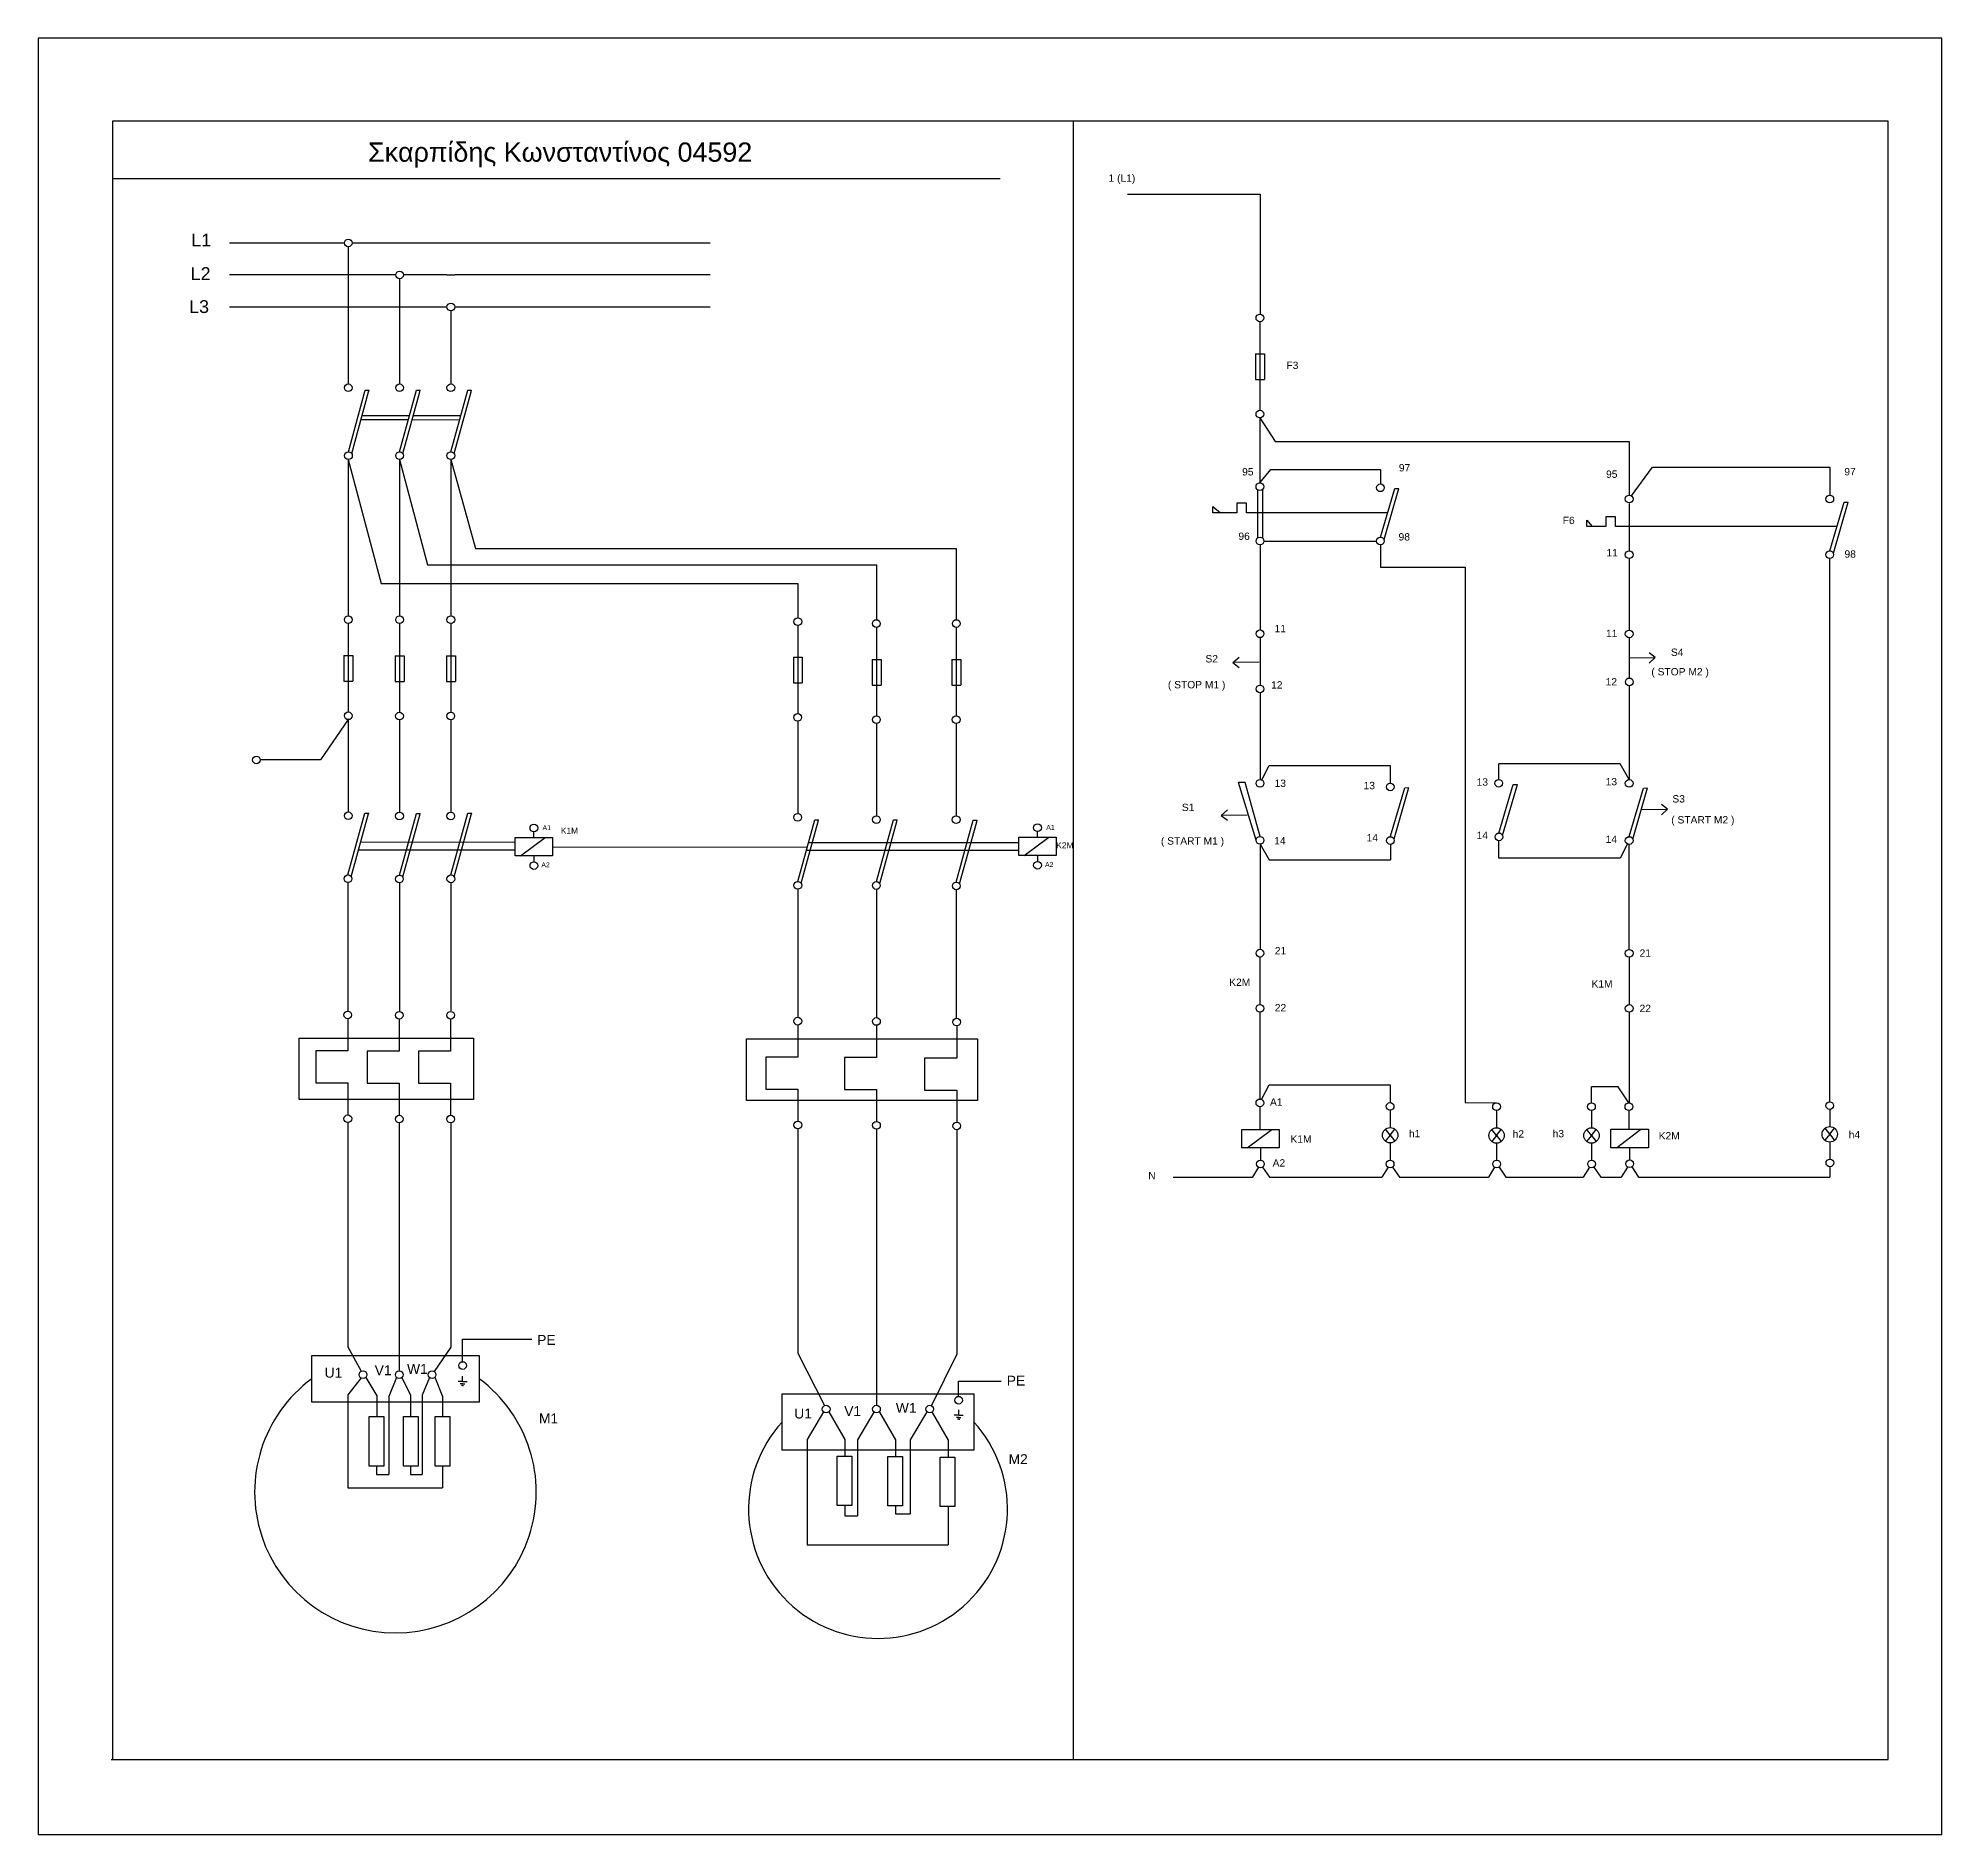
# Model space of a CAD drawing. Header units: millimetres. Extents: x 120 to 417, y 195 to 475.
import ezdxf

# ---------------------------------------------------------------- set-up
doc = ezdxf.new("R2010")
doc.units = ezdxf.units.MM
doc.styles.get("Standard").update_dxf_attribs({"font": 'arial.ttf'})

msp = doc.modelspace()

# ---------------------------------------------------------------- linework, layer by layer
for p, q in [((417.27, 475.25), (120.27, 475.25)), ((120.27, 475.25), (120.27, 194.84)), ((417.27, 194.84), (417.27, 475.25)), ((131.88, 462.27), (131.88, 206.59)), ((408.88, 462.27), (131.88, 462.27)), ((281.76, 462.27), (281.76, 206.59)), ((408.88, 206.59), (408.88, 462.27)), ((131.88, 453.33), (270.38, 453.33)), ((290.23, 450.88), (310.89, 450.88)), ((310.89, 450.88), (310.89, 432.17)), ((150.11, 443.28), (168.06, 443.28)), ((168.66, 442.68), (168.66, 433.28)), ((169.26, 443.28), (225.11, 443.28)), ((176.06, 438.28), (150.11, 438.28)), ((176.66, 437.68), (176.66, 433.28)), ((184.06, 438.28), (177.26, 438.28)), ((184.06, 438.28), (185.26, 438.28)), ((225.11, 438.28), (185.26, 438.28)), ((150.11, 433.28), (184.06, 433.28)), ((168.66, 433.28), (168.66, 421.28)), ((176.66, 433.28), (176.66, 421.28)), ((184.66, 432.68), (184.66, 421.28)), ((185.26, 433.28), (225.11, 433.28)), ((310.87, 430.97), (310.87, 417.17)), ((310.19, 425.98), (310.19, 421.98)), ((310.19, 425.98), (311.39, 425.98)), ((311.39, 425.98), (311.59, 425.98)), ((311.59, 425.98), (311.59, 421.98)), ((310.19, 421.98), (311.59, 421.98)), ((168.67, 410.67), (171.32, 420.31)), ((169.19, 410.39), (171.84, 420.03)), ((171.32, 420.31), (171.92, 420.31)), ((171.84, 420.03), (171.92, 420.31)), ((176.64, 410.68), (179.29, 420.32)), ((177.16, 410.41), (179.82, 420.05)), ((179.29, 420.32), (179.89, 420.32)), ((179.82, 420.05), (179.89, 420.32)), ((184.65, 410.68), (187.3, 420.32)), ((185.17, 410.4), (187.82, 420.04)), ((187.3, 420.32), (187.9, 420.32)), ((187.82, 420.04), (187.9, 420.32)), ((170.82, 416.36), (178.21, 416.36)), ((178.8, 416.36), (186.21, 416.36)), ((310.87, 415.97), (310.87, 405.84)), ((310.87, 415.97), (313.24, 412.3)), ((170.65, 415.72), (178.02, 415.7)), ((178.62, 415.7), (186.02, 415.69)), ((313.24, 412.3), (368.48, 412.3)), ((368.48, 412.3), (368.48, 403.91)), ((168.66, 409.48), (168.66, 385.08)), ((168.66, 409.48), (173.79, 390.15)), ((176.66, 409.48), (176.66, 385.08)), ((176.66, 409.48), (181.04, 393.05)), ((184.66, 409.48), (184.66, 385.08)), ((184.66, 409.48), (188.5, 395.61)), ((310.87, 405.84), (312.6, 407.93)), ((312.6, 407.93), (329.68, 407.93)), ((329.68, 407.93), (329.68, 405.67)), ((368.84, 403.79), (372.1, 408.29)), ((372.1, 408.29), (399.78, 408.29)), ((399.78, 408.29), (399.78, 403.91)), ((310.5, 404.76), (310.5, 397.23)), ((311.27, 404.79), (311.27, 397.23)), ((329.68, 405.67), (329.68, 405.66)), ((329.68, 397.36), (331.92, 404.95)), ((330.24, 396.99), (332.57, 404.96)), ((331.92, 404.95), (332.57, 404.96)), ((303.53, 401.16), (303.53, 402.16)), ((303.53, 402.16), (304.73, 401.16)), ((307.26, 401.16), (303.53, 401.16)), ((308.76, 402.66), (307.26, 402.66)), ((307.26, 402.66), (307.26, 401.16)), ((308.76, 401.16), (308.76, 402.66)), ((309.45, 401.16), (308.76, 401.16)), ((311.27, 401.16), (309.45, 401.16)), ((330.8, 401.16), (311.27, 401.16)), ((368.48, 402.62), (368.48, 395.22)), ((399.77, 395.22), (402.01, 402.8)), ((400.33, 394.84), (402.66, 402.81)), ((402.01, 402.8), (402.66, 402.81)), ((361.86, 399.01), (361.86, 400.01)), ((361.86, 400.01), (362.73, 399.01)), ((363.36, 399.01), (361.86, 399.01)), ((364.86, 399.01), (363.36, 399.01)), ((366.36, 400.51), (364.86, 400.51)), ((364.86, 400.51), (364.86, 399.01)), ((366.36, 399.01), (366.36, 400.51)), ((368.48, 399.01), (366.36, 399.01)), ((400.89, 399.01), (368.48, 399.01)), ((188.5, 395.61), (263.5, 395.61)), ((263.5, 395.61), (263.5, 384.48)), ((310.89, 396.16), (310.89, 382.88)), ((311.49, 396.76), (329.08, 396.76)), ((329.68, 396.16), (329.68, 392.69)), ((181.04, 393.05), (251.04, 393.05)), ((251.04, 393.05), (251.04, 384.48)), ((329.68, 392.69), (342.91, 392.69)), ((342.91, 392.69), (342.91, 309.12)), ((368.48, 394.02), (368.48, 382.86)), ((399.77, 309.26), (399.77, 394.02)), ((173.79, 390.15), (238.79, 390.15)), ((238.79, 390.15), (238.79, 384.78)), ((168.66, 383.88), (168.66, 370.08)), ((176.65, 383.84), (176.65, 370.04)), ((184.65, 383.85), (184.65, 370.05)), ((238.77, 383.63), (238.77, 369.83)), ((251.05, 383.28), (251.05, 369.48)), ((263.49, 383.28), (263.49, 369.48)), ((310.89, 381.68), (310.89, 374.28)), ((368.48, 381.66), (368.48, 375.38)), ((167.99, 378.88), (167.99, 374.88)), ((167.99, 378.88), (169.19, 378.88)), ((169.19, 378.88), (169.39, 378.88)), ((169.39, 378.88), (169.39, 374.88)), ((175.97, 378.84), (175.97, 374.84)), ((175.97, 378.84), (177.17, 378.84)), ((177.17, 378.84), (177.37, 378.84)), ((177.37, 378.84), (177.37, 374.84)), ((183.97, 378.86), (183.97, 374.86)), ((183.97, 378.86), (185.17, 378.86)), ((185.17, 378.86), (185.37, 378.86)), ((185.37, 378.86), (185.37, 374.86)), ((238.09, 378.63), (238.09, 374.63)), ((238.09, 378.63), (239.29, 378.63)), ((239.29, 378.63), (239.49, 378.63)), ((239.49, 378.63), (239.49, 374.63)), ((250.37, 378.28), (250.37, 374.28)), ((250.37, 378.28), (251.57, 378.28)), ((251.57, 378.28), (251.77, 378.28)), ((251.77, 378.28), (251.77, 374.28)), ((262.81, 378.28), (262.81, 374.28)), ((262.81, 378.28), (264.01, 378.28)), ((264.01, 378.28), (264.21, 378.28)), ((264.21, 378.28), (264.21, 374.28)), ((306.67, 377.79), (307.63, 378.65)), ((310.74, 377.83), (306.67, 377.79)), ((306.67, 377.79), (307.63, 377.04)), ((368.48, 378.52), (372.55, 378.56)), ((372.55, 378.56), (371.59, 379.31)), ((372.55, 378.56), (371.59, 377.7)), ((167.99, 374.88), (169.39, 374.88)), ((175.97, 374.84), (177.37, 374.84)), ((183.97, 374.86), (185.37, 374.86)), ((238.09, 374.63), (239.49, 374.63)), ((250.37, 374.28), (251.77, 374.28)), ((262.81, 374.28), (264.21, 374.28)), ((368.48, 374.26), (368.48, 359.53)), ((310.89, 373.08), (310.89, 359.55)), ((168.66, 368.88), (164.33, 362.6)), ((168.66, 368.88), (168.66, 354.48)), ((176.65, 368.84), (176.65, 354.44)), ((184.65, 368.85), (184.65, 354.44)), ((238.77, 368.63), (238.77, 354.23)), ((251.05, 368.28), (251.05, 353.88)), ((263.49, 368.28), (263.49, 353.88)), ((164.33, 362.6), (154.93, 362.6)), ((311.16, 359.48), (312.32, 361.73)), ((312.32, 361.73), (331.21, 361.73)), ((331.21, 361.73), (331.21, 358.98)), ((348.13, 359.56), (348.13, 361.99)), ((350.02, 361.99), (348.13, 361.99)), ((367.05, 361.99), (350.02, 361.99)), ((368.48, 359.53), (367.05, 361.99)), ((310.29, 350.05), (307.54, 359.09)), ((308.55, 359.06), (307.54, 359.09)), ((310.89, 350.65), (308.55, 359.06)), ((331.24, 350.68), (333.48, 358.26)), ((331.8, 350.3), (334.12, 358.27)), ((333.48, 358.26), (334.12, 358.27)), ((348.16, 351.19), (350.4, 358.77)), ((348.72, 350.81), (351.04, 358.78)), ((350.4, 358.77), (351.04, 358.78)), ((368.48, 350.63), (370.72, 358.21)), ((369.03, 350.25), (371.36, 358.23)), ((370.72, 358.21), (371.36, 358.23)), ((168.61, 344.65), (171.26, 354.29)), ((169.13, 344.37), (171.78, 354.01)), ((171.26, 354.29), (171.86, 354.29)), ((171.78, 354.01), (171.86, 354.29)), ((176.64, 344.61), (179.3, 354.25)), ((177.16, 344.33), (179.82, 353.98)), ((179.3, 354.25), (179.89, 354.25)), ((179.82, 353.98), (179.89, 354.25)), ((184.66, 344.64), (187.32, 354.28)), ((185.19, 344.37), (187.84, 354.01)), ((187.32, 354.28), (187.91, 354.28)), ((187.84, 354.01), (187.91, 354.28)), ((304.84, 353.93), (305.8, 354.79)), ((308.91, 353.97), (304.84, 353.93)), ((304.84, 353.93), (305.8, 353.18)), ((370.39, 354.87), (374.45, 354.91)), ((374.45, 354.91), (373.5, 355.66)), ((374.45, 354.91), (373.5, 354.05)), ((195.54, 347.61), (199.39, 350.47)), ((197.61, 350.47), (197.61, 351.37)), ((238.79, 343.62), (241.44, 353.26)), ((239.31, 343.34), (241.96, 352.99)), ((241.44, 353.26), (242.04, 353.26)), ((241.96, 352.99), (242.04, 353.26)), ((251.05, 343.6), (253.71, 353.24)), ((251.58, 343.33), (254.23, 352.97)), ((253.71, 353.24), (254.3, 353.24)), ((254.23, 352.97), (254.3, 353.24)), ((263.51, 343.54), (266.16, 353.18)), ((264.03, 343.26), (266.69, 352.91)), ((266.16, 353.18), (266.76, 353.18)), ((266.69, 352.91), (266.76, 353.18)), ((274.12, 347.66), (277.96, 350.52)), ((276.17, 350.52), (276.17, 351.42)), ((194.68, 348.53), (170.28, 348.53)), ((194.68, 349.73), (170.62, 349.78)), ((197.61, 347.61), (197.61, 346.71)), ((200.54, 349.04), (240.26, 348.98)), ((240.14, 348.53), (273.25, 348.53)), ((240.47, 349.73), (273.25, 349.73)), ((276.18, 347.66), (276.18, 346.76)), ((310.89, 349.45), (312.32, 346.99)), ((310.89, 349.45), (310.89, 333.1)), ((331.24, 349.42), (331.24, 346.99)), ((348.16, 347.24), (348.16, 349.99)), ((368.21, 349.49), (367.05, 347.24)), ((368.48, 333.02), (368.48, 349.42)), ((312.32, 346.99), (329.35, 346.99)), ((329.35, 346.99), (331.24, 346.99)), ((367.05, 347.24), (348.16, 347.24)), ((168.61, 343.45), (168.61, 323.45)), ((176.64, 343.41), (176.64, 323.41)), ((184.66, 343.44), (184.66, 323.44)), ((238.79, 342.42), (238.79, 322.42)), ((251.05, 342.4), (251.05, 322.4)), ((263.51, 342.34), (263.51, 322.34)), ((310.88, 331.84), (310.88, 324.44)), ((368.48, 331.82), (368.48, 324.42)), ((168.58, 322.2), (168.58, 317.2)), ((176.61, 322.15), (176.61, 317.15)), ((184.63, 322.15), (184.63, 317.15)), ((238.79, 321.23), (238.79, 316.23)), ((251.06, 321.18), (251.06, 316.18)), ((263.57, 321.08), (263.57, 316.08)), ((310.87, 323.21), (310.87, 309.68)), ((368.48, 323.22), (368.48, 314.96)), ((168.58, 317.2), (163.58, 317.2)), ((163.58, 317.2), (163.58, 312.2)), ((176.61, 317.15), (171.61, 317.15)), ((171.61, 317.15), (171.61, 312.15)), ((184.63, 317.15), (179.63, 317.15)), ((179.63, 317.15), (179.63, 312.15)), ((238.79, 316.23), (233.79, 316.23)), ((233.79, 316.23), (233.79, 311.23)), ((251.06, 316.18), (246.06, 316.18)), ((246.06, 316.18), (246.06, 311.18)), ((263.57, 316.08), (258.57, 316.08)), ((258.57, 316.08), (258.57, 311.08)), ((368.48, 314.96), (368.48, 309.08)), ((163.58, 312.2), (168.58, 312.2)), ((168.58, 312.2), (168.58, 307.2)), ((171.61, 312.15), (176.61, 312.15)), ((176.61, 312.15), (176.61, 307.15)), ((179.63, 312.15), (184.63, 312.15)), ((184.63, 312.15), (184.63, 307.15)), ((311.14, 309.61), (312.3, 311.87)), ((312.3, 311.87), (331.19, 311.87)), ((331.19, 311.87), (331.19, 309.12)), ((233.79, 311.23), (238.79, 311.23)), ((238.79, 311.23), (238.79, 306.23)), ((246.06, 311.18), (251.06, 311.18)), ((251.06, 311.18), (251.06, 306.18)), ((258.57, 311.08), (263.57, 311.08)), ((263.57, 311.08), (263.57, 306.08)), ((342.91, 309.12), (347.79, 309.09)), ((366.74, 311.56), (362.6, 311.56)), ((362.6, 309.09), (362.6, 311.56)), ((368.43, 309.09), (366.74, 311.56)), ((168.59, 306), (168.59, 271)), ((176.61, 305.95), (176.61, 270.95)), ((184.64, 305.95), (184.64, 270.95)), ((310.87, 308.48), (310.87, 304.9)), ((331.19, 307.92), (331.19, 305.23)), ((347.79, 307.89), (347.79, 305.19)), ((362.6, 307.89), (362.6, 305.19)), ((368.43, 307.89), (368.45, 304.95)), ((399.77, 308.06), (399.77, 305.37)), ((238.79, 305.03), (238.79, 270.03)), ((251.06, 304.98), (251.06, 269.98)), ((263.58, 304.88), (263.58, 269.88)), ((308.89, 302.04), (312.74, 304.9)), ((331.19, 304.03), (330.43, 303.09)), ((331.19, 304.03), (330.46, 304.98)), ((331.19, 304.03), (331.93, 304.97)), ((331.19, 304.03), (331.92, 303.08)), ((347.79, 303.99), (347.03, 303.06)), ((347.79, 303.99), (347.06, 304.94)), ((347.79, 303.99), (348.53, 304.94)), ((347.79, 303.99), (348.52, 303.04)), ((362.6, 303.99), (361.84, 303.06)), ((362.6, 303.99), (361.86, 304.94)), ((362.6, 303.99), (363.34, 304.94)), ((362.6, 303.99), (363.33, 303.04)), ((366.48, 302.08), (370.32, 304.95)), ((399.77, 304.17), (399.01, 303.24)), ((399.77, 304.17), (399.03, 305.12)), ((399.77, 304.17), (400.51, 305.11)), ((399.77, 304.17), (400.5, 303.22)), ((399.77, 302.97), (399.79, 300.31)), ((310.96, 302.04), (310.96, 300.14)), ((331.19, 302.83), (331.19, 300.14)), ((347.79, 302.79), (347.79, 300.13)), ((362.6, 302.79), (362.6, 300.13)), ((368.55, 302.08), (368.55, 300.18)), ((309.65, 297.41), (297.35, 297.41)), ((310.65, 299.02), (309.65, 297.41)), ((311.29, 299.04), (312.35, 297.46)), ((312.35, 297.46), (329.88, 297.46)), ((330.87, 299.03), (329.88, 297.46)), ((331.55, 299.06), (332.63, 297.46)), ((332.63, 297.46), (339.59, 297.46)), ((339.59, 297.46), (346.51, 297.46)), ((347.48, 299.03), (346.51, 297.46)), ((348.18, 299.06), (349.26, 297.46)), ((349.26, 297.46), (357.66, 297.46)), ((357.66, 297.46), (361.32, 297.46)), ((362.29, 299.03), (361.32, 297.46)), ((362.99, 299.06), (364.07, 297.46)), ((364.07, 297.46), (367.24, 297.46)), ((368.23, 299.07), (367.24, 297.46)), ((368.88, 299.09), (369.94, 297.51)), ((369.94, 297.51), (399.79, 297.51)), ((399.79, 299.11), (399.79, 297.46)), ((168.59, 271), (170.67, 267.19)), ((176.61, 270.95), (176.61, 267.26)), ((184.64, 270.95), (182.08, 267.16)), ((186.49, 268.69), (186.49, 272.19)), ((186.49, 272.19), (197.29, 272.19)), ((238.79, 270.03), (242.93, 261.83)), ((251.06, 269.98), (251.06, 261.89)), ((263.58, 269.88), (259.63, 261.83)), ((170.65, 266.15), (168.61, 263.53)), ((171.38, 266.23), (173.1, 263.35)), ((176.18, 266.24), (174.97, 263.28)), ((177, 266.2), (178.39, 263.44)), ((181.34, 266.22), (180.17, 263.44)), ((182.18, 266.25), (183.38, 263.24)), ((186.49, 265.62), (185.79, 265.62)), ((186.49, 265.24), (186.14, 265.24)), ((186.49, 264.95), (186.31, 264.95)), ((186.49, 265.62), (186.49, 266.44)), ((186.49, 265.62), (187.19, 265.62)), ((186.49, 265.24), (186.84, 265.24)), ((186.49, 264.95), (186.65, 264.95)), ((263.87, 263.28), (263.87, 265.65)), ((263.87, 265.65), (270.51, 265.65)), ((168.61, 263.53), (168.61, 248.98)), ((173.1, 263.35), (173.1, 260.12)), ((174.97, 263.28), (174.97, 251.09)), ((178.39, 263.44), (178.39, 260.12)), ((180.17, 263.44), (180.17, 251.09)), ((183.38, 263.24), (183.38, 260.12)), ((242.77, 260.88), (240.24, 256.57)), ((243.64, 260.88), (246.14, 256.55)), ((250.65, 260.82), (248.11, 256.51)), ((251.51, 260.82), (254.01, 256.49)), ((258.88, 260.78), (256.34, 256.47)), ((259.74, 260.78), (262.24, 256.45)), ((263.89, 260.36), (263.19, 260.36)), ((263.89, 259.99), (263.54, 259.99)), ((263.89, 259.7), (263.71, 259.7)), ((263.89, 260.36), (263.89, 261.19)), ((263.89, 260.36), (264.59, 260.36)), ((263.89, 259.99), (264.24, 259.99)), ((263.89, 259.7), (264.05, 259.7)), ((240.24, 256.57), (240.24, 242.57)), ((246.14, 256.55), (246.14, 253.95)), ((248.11, 256.51), (248.11, 244.66)), ((254.01, 256.49), (254.01, 253.91)), ((256.34, 256.47), (256.34, 244.93)), ((262.24, 256.45), (262.24, 253.8)), ((173.05, 252.4), (173.05, 251.09)), ((173.05, 251.09), (174.97, 251.09)), ((178.39, 252.4), (178.39, 251.09)), ((178.39, 251.09), (180.17, 251.09)), ((183.38, 252.4), (183.38, 248.98)), ((168.61, 248.98), (183.38, 248.98)), ((246.14, 246.23), (246.14, 244.66)), ((246.14, 244.66), (248.11, 244.66)), ((254.01, 246.19), (254.01, 244.93)), ((254.01, 244.93), (256.34, 244.93)), ((262.24, 246.08), (262.24, 242.45)), ((240.24, 242.57), (240.24, 240.1)), ((262.24, 242.45), (262.24, 240.1)), ((240.24, 240.1), (262.24, 240.1)), ((131.68, 206.59), (408.68, 206.59)), ((408.68, 206.59), (408.88, 206.59)), ((417.27, 194.84), (120.27, 194.84))]:
    msp.add_line(p, q)
for points in [[(194.68, 350.47), (200.54, 350.47), (200.54, 347.61), (194.68, 347.61)], [(273.25, 350.52), (279.11, 350.52), (279.11, 347.66), (273.25, 347.66)], [(160.98, 319.19), (188.22, 319.19), (188.22, 309.6), (160.98, 309.6)], [(230.79, 319.05), (266.8, 319.05), (266.8, 309.44), (230.79, 309.44)], [(308.03, 304.9), (313.89, 304.9), (313.89, 302.04), (308.03, 302.04)], [(365.62, 304.95), (371.48, 304.95), (371.48, 302.08), (365.62, 302.08)], [(162.96, 269.66), (189.08, 269.66), (189.08, 262.36), (162.96, 262.36)], [(236.35, 263.66), (266.25, 263.66), (266.25, 254.88), (236.35, 254.88)], [(171.92, 260.12), (174.19, 260.12), (174.19, 252.4), (171.92, 252.4)], [(177.27, 260.12), (179.54, 260.12), (179.54, 252.4), (177.27, 252.4)], [(182.24, 260.12), (184.51, 260.12), (184.51, 252.4), (182.24, 252.4)], [(244.93, 253.95), (247.2, 253.95), (247.2, 246.23), (244.93, 246.23)], [(252.83, 253.91), (255.1, 253.91), (255.1, 246.19), (252.83, 246.19)], [(261, 253.8), (263.27, 253.8), (263.27, 246.08), (261, 246.08)]]:
    msp.add_lwpolyline(points, close=True)
for centre, radius in [((168.66, 443.28), 0.6), ((176.66, 438.28), 0.6), ((184.66, 433.28), 0.6), ((310.87, 431.57), 0.6), ((168.66, 420.68), 0.6), ((176.66, 420.68), 0.6), ((184.66, 420.68), 0.6), ((310.87, 416.57), 0.6), ((168.69, 410.07), 0.6), ((176.66, 410.08), 0.6), ((184.66, 410.08), 0.6), ((310.87, 405.24), 0.6), ((329.68, 405.06), 0.6), ((368.48, 403.31), 0.6), ((399.78, 403.31), 0.6), ((310.89, 396.76), 0.6), ((329.68, 396.76), 0.6), ((368.48, 394.62), 0.6), ((399.77, 394.62), 0.6), ((168.66, 384.48), 0.6), ((176.66, 384.48), 0.6), ((184.66, 384.48), 0.6), ((238.79, 384.18), 0.6), ((251.04, 383.88), 0.6), ((263.5, 383.88), 0.6), ((310.89, 382.28), 0.6), ((368.48, 382.26), 0.6), ((310.89, 373.68), 0.6), ((368.5, 374.78), 0.6), ((168.66, 369.48), 0.6), ((176.65, 369.44), 0.6), ((184.65, 369.45), 0.6), ((238.77, 369.23), 0.6), ((251.05, 368.88), 0.6), ((263.49, 368.88), 0.6), ((154.33, 362.6), 0.6), ((310.89, 358.95), 0.6), ((348.13, 358.96), 0.6), ((368.48, 358.93), 0.6), ((331.21, 358.38), 0.6), ((168.66, 353.88), 0.6), ((176.65, 353.84), 0.6), ((184.65, 353.84), 0.6), ((238.77, 353.63), 0.6), ((251.05, 353.28), 0.6), ((263.49, 353.28), 0.6), ((197.61, 351.97), 0.6), ((276.18, 352.02), 0.6), ((310.89, 350.05), 0.6), ((331.24, 350.02), 0.6), ((348.16, 350.59), 0.6), ((368.48, 350.02), 0.6), ((168.61, 344.05), 0.6), ((176.64, 344.01), 0.6), ((184.66, 344.04), 0.6), ((197.61, 346.11), 0.6), ((276.18, 346.16), 0.6), ((238.79, 343.02), 0.6), ((251.05, 343), 0.6), ((263.51, 342.94), 0.6), ((310.88, 332.44), 0.6), ((368.48, 332.42), 0.6), ((310.88, 323.84), 0.6), ((368.48, 323.82), 0.6), ((168.58, 322.8), 0.6), ((176.61, 322.75), 0.6), ((184.63, 322.75), 0.6), ((238.79, 321.83), 0.6), ((251.06, 321.78), 0.6), ((263.57, 321.68), 0.6), ((310.87, 309.08), 0.6), ((331.19, 308.52), 0.6), ((347.79, 308.49), 0.6), ((362.6, 308.49), 0.6), ((368.43, 308.49), 0.6), ((399.77, 308.66), 0.6), ((168.59, 306.6), 0.6), ((176.61, 306.55), 0.6), ((184.64, 306.55), 0.6), ((238.79, 305.63), 0.6), ((251.06, 305.58), 0.6), ((263.58, 305.48), 0.6), ((331.19, 304.03), 1.2), ((347.79, 303.99), 1.2), ((362.6, 303.99), 1.2), ((399.77, 304.17), 1.2), ((310.96, 299.54), 0.6), ((331.19, 299.54), 0.6), ((347.81, 299.54), 0.6), ((362.62, 299.54), 0.6), ((368.55, 299.58), 0.6), ((399.79, 299.71), 0.6), ((186.49, 268.09), 0.6), ((170.96, 266.66), 0.6), ((176.61, 266.66), 0.6), ((181.74, 266.66), 0.6), ((243.21, 261.29), 0.6), ((251.06, 261.29), 0.6), ((259.37, 261.29), 0.6), ((263.87, 262.68), 0.6)]:
    msp.add_circle(centre, radius)
for centre, radius, start, end in [((176.02, 248.35), 21.97, 126.4776, 53.5224), ((251.3, 245.7), 20.19, 137.7644, 42.2356)]:
    msp.add_arc(centre, radius, start, end)

# ---------------------------------------------------------------- texts
for s, height, p in [('Σκαρπίδης Κωνσταντίνος 04592 ', 3, (171.75, 455.95)), ('1 (L1)', 1.145, (287.26, 452.81)), ('L1', 2, (144.17, 442.73)), ('L2', 2, (144.07, 437.49)), ('L3', 2, (143.83, 432.34)), ('F3', 1.145, (315.01, 423.61)), ('95', 1.145, (308.1, 406.99)), ('97', 1.145, (332.55, 407.62)), ('95', 1.145, (364.87, 406.62)), ('97', 1.145, (402.04, 407.01)), ('96', 1.145, (307.52, 396.93)), ('98', 1.145, (332.5, 396.84)), ('F6', 1.145, (358.11, 399.4)), ('11', 1.145, (364.92, 394.36)), ('98', 1.145, (402.07, 394.16)), ('11', 1.145, (313.16, 382.53)), ('11', 1.145, (364.86, 381.76)), ('S2', 1.145, (302.38, 377.81)), ('S4', 1.145, (374.99, 378.83)), ('( STOP M1 )', 1.1447, (296.52, 373.77)), ('12', 1.145, (312.62, 373.73)), ('12', 1.145, (364.81, 374.22)), ('( STOP M2 )', 1.1447, (371.94, 375.79)), ('13', 1.145, (313.16, 358.38)), ('13', 1.145, (344.68, 358.58)), ('13', 1.145, (364.81, 358.63)), ('13', 1.145, (327.05, 358.03)), ('S3', 1.145, (375.22, 355.95)), ('S1', 1.145, (298.7, 354.62)), ('( START M2 )', 1.1447, (375.04, 352.68)), ('A1', 0.775, (198.97, 351.64)), ('K1M', 0.934, (201.83, 351.08)), ('A1', 0.775, (277.54, 351.68)), ('( START M1 )', 1.1447, (295.43, 349.38)), ('14', 1.145, (313.11, 349.41)), ('14', 1.145, (327.52, 349.89)), ('14', 1.145, (344.68, 350.26)), ('14', 1.145, (364.81, 349.64)), ('K2M', 0.934, (279.11, 348.8)), ('A2', 0.775, (198.78, 345.84)), ('A2', 0.775, (277.35, 345.89)), ('21', 1.145, (313.2, 332.26)), ('21', 1.145, (370.1, 331.88)), ('K2M', 1.145, (306.08, 327.33)), ('K1M', 1.145, (362.61, 327.08)), ('22', 1.145, (313.2, 323.36)), ('22', 1.145, (370.1, 323.25)), ('A1', 1.145, (312.45, 308.64)), ('K1M', 1.145, (315.64, 302.86)), ('h1', 1.145, (334.12, 303.71)), ('h2', 1.145, (350.3, 303.66)), ('h3', 1.145, (356.54, 303.71)), ('K2M', 1.145, (373.08, 303.37)), ('h4', 1.145, (402.73, 303.54)), ('A2', 1.145, (312.86, 299.14)), ('N', 1.14, (293.46, 297.16)), ('PE', 1.541, (198.13, 271.32)), ('U1', 1.541, (164.97, 266.2)), ('V1', 1.541, (172.78, 266.58)), ('W1', 1.541, (177.83, 266.79)), ('PE', 1.541, (271.38, 264.96)), ('U1', 1.541, (238.23, 259.83)), ('V1', 1.541, (246.03, 260.21)), ('W1', 1.541, (254.08, 260.71)), ('M1', 1.541, (198.41, 259.08)), ('M2', 1.541, (271.67, 252.71))]:
    msp.add_text(s, height=height).set_placement(p)

doc.saveas('drawing.dxf')
